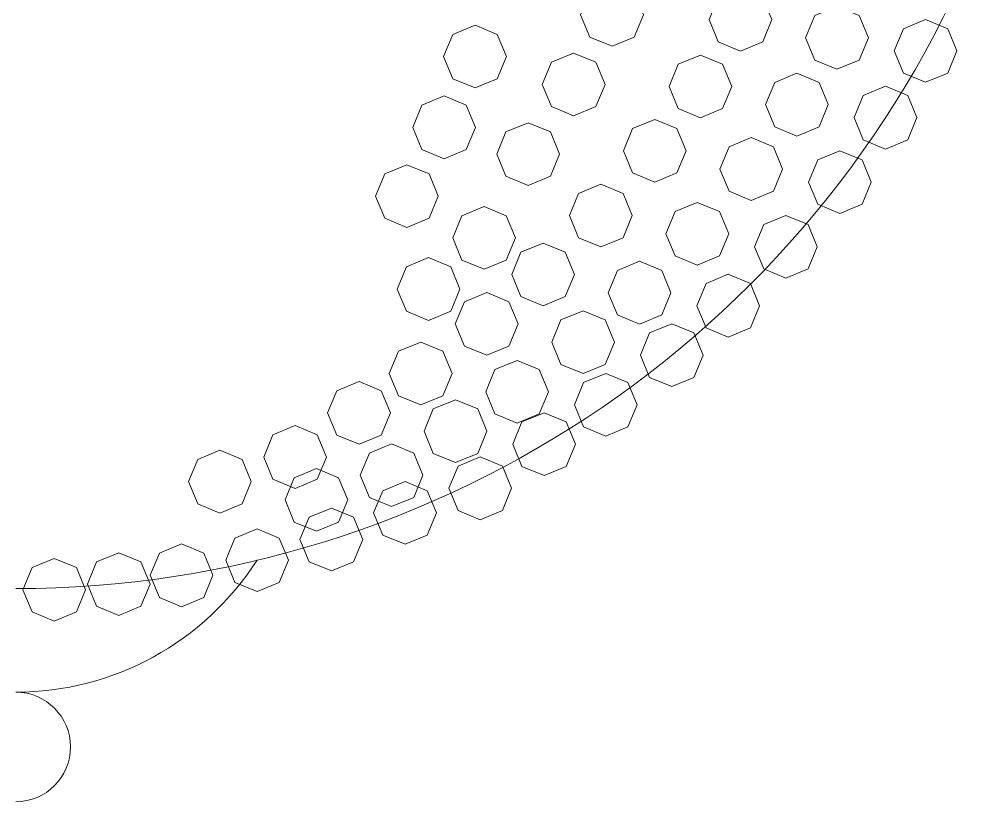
# Model space of a CAD drawing. Header units: inches. Extents: x 193287 to 241687, y 437648 to 550079.
# Drawn here: x 234448 to 234509.5, y 463170 to 463219.9 of the extents above; entities that cross this region are included whole.
import ezdxf

# ---------------------------------------------------------------- set-up
doc = ezdxf.new("R2010")
doc.units = ezdxf.units.IN
doc.header["$MEASUREMENT"] = 0
doc.linetypes.add('HIDDEN', pattern=[0.375, 0.25, -0.125])
doc.layers.add('CQ Light Elevation', color=4, linetype='Continuous')
doc.layers.add('CQ SPOT DETAIL DIMENSION', color=9, linetype='Continuous')
doc.layers.add('Glass', color=4, linetype='Continuous', lineweight=0)

# ---------------------------------------------------------------- blocks, each defined once
blk = doc.blocks.new('crystal ch 21')
at = {"layer": 'Glass', "color": 193, "lineweight": 0}
for points in [[(38818.9, 39237.88), (38813.24, 39235.53), (38810.9, 39229.88), (38813.24, 39224.22), (38818.9, 39221.88), (38824.55, 39224.22), (38826.9, 39229.88), (38824.55, 39235.53)], [(38851.66, 39236.65), (38846, 39234.3), (38843.66, 39228.65), (38846, 39222.99), (38851.66, 39220.65), (38857.32, 39222.99), (38859.66, 39228.65), (38857.32, 39234.3)], [(38876.25, 39232), (38870.6, 39229.66), (38868.25, 39224), (38870.6, 39218.34), (38876.25, 39216), (38881.91, 39218.34), (38884.25, 39224), (38881.91, 39229.66)], [(38898.85, 39228.68), (38893.2, 39226.33), (38890.85, 39220.68), (38893.2, 39215.02), (38898.85, 39212.68), (38904.51, 39215.02), (38906.85, 39220.68), (38904.51, 39226.33)], [(38783.97, 39227.24), (38778.31, 39224.9), (38775.97, 39219.24), (38778.31, 39213.58), (38783.97, 39211.24), (38789.62, 39213.58), (38791.97, 39219.24), (38789.62, 39224.9)], [(38809.11, 39220.13), (38803.45, 39217.78), (38801.11, 39212.13), (38803.45, 39206.47), (38809.11, 39204.13), (38814.77, 39206.47), (38817.11, 39212.13), (38814.77, 39217.78)], [(38841.44, 39219.63), (38835.78, 39217.28), (38833.44, 39211.63), (38835.78, 39205.97), (38841.44, 39203.63), (38847.1, 39205.97), (38849.44, 39211.63), (38847.1, 39217.28)], [(38866.03, 39214.98), (38860.38, 39212.63), (38858.03, 39206.98), (38860.38, 39201.32), (38866.03, 39198.98), (38871.69, 39201.32), (38874.03, 39206.98), (38871.69, 39212.63)], [(38888.63, 39211.66), (38882.97, 39209.31), (38880.63, 39203.66), (38882.97, 39198), (38888.63, 39195.66), (38894.29, 39198), (38896.63, 39203.66), (38894.29, 39209.31)], [(38776.07, 39209.19), (38770.42, 39206.84), (38768.07, 39201.19), (38770.42, 39195.53), (38776.07, 39193.19), (38781.73, 39195.53), (38784.07, 39201.19), (38781.73, 39206.84)], [(38829.81, 39203.21), (38824.15, 39200.86), (38821.81, 39195.21), (38824.15, 39189.55), (38829.81, 39187.21), (38835.46, 39189.55), (38837.81, 39195.21), (38835.46, 39200.86)], [(38797.51, 39202.38), (38791.85, 39200.04), (38789.51, 39194.38), (38791.85, 39188.72), (38797.51, 39186.38), (38803.17, 39188.72), (38805.51, 39194.38), (38803.17, 39200.04)], [(38854.4, 39198.56), (38848.74, 39196.21), (38846.4, 39190.56), (38848.74, 39184.9), (38854.4, 39182.56), (38860.06, 39184.9), (38862.4, 39190.56), (38860.06, 39196.21)], [(38877, 39195.24), (38871.34, 39192.89), (38869, 39187.24), (38871.34, 39181.58), (38877, 39179.24), (38882.66, 39181.58), (38885, 39187.24), (38882.66, 39192.89)], [(38766.6, 39191.66), (38760.94, 39189.32), (38758.6, 39183.66), (38760.94, 39178), (38766.6, 39175.66), (38772.26, 39178), (38774.6, 39183.66), (38772.26, 39189.32)], [(38816.05, 39186.7), (38810.39, 39184.36), (38808.05, 39178.7), (38810.39, 39173.05), (38816.05, 39170.7), (38821.71, 39173.05), (38824.05, 39178.7), (38821.71, 39184.36)], [(38786.27, 39181.01), (38780.61, 39178.67), (38778.27, 39173.01), (38780.61, 39167.35), (38786.27, 39165.01), (38791.93, 39167.35), (38794.27, 39173.01), (38791.93, 39178.67)], [(38840.64, 39182.05), (38834.99, 39179.71), (38832.64, 39174.05), (38834.99, 39168.4), (38840.64, 39166.05), (38846.3, 39168.4), (38848.64, 39174.05), (38846.3, 39179.71)], [(38863.24, 39178.73), (38857.58, 39176.39), (38855.24, 39170.73), (38857.58, 39165.08), (38863.24, 39162.73), (38868.9, 39165.08), (38871.24, 39170.73), (38868.9, 39176.39)], [(38801.34, 39171.69), (38795.68, 39169.34), (38793.34, 39163.69), (38795.68, 39158.03), (38801.34, 39155.69), (38806.99, 39158.03), (38809.34, 39163.69), (38806.99, 39169.34)], [(38772.13, 39167.97), (38766.47, 39165.63), (38764.13, 39159.97), (38766.47, 39154.32), (38772.13, 39151.97), (38777.79, 39154.32), (38780.13, 39159.97), (38777.79, 39165.63)], [(38825.93, 39167.04), (38820.27, 39164.7), (38817.93, 39159.04), (38820.27, 39153.38), (38825.93, 39151.04), (38831.59, 39153.38), (38833.93, 39159.04), (38831.59, 39164.7)], [(38848.53, 39163.72), (38842.87, 39161.38), (38840.53, 39155.72), (38842.87, 39150.06), (38848.53, 39147.72), (38854.19, 39150.06), (38856.53, 39155.72), (38854.19, 39161.38)], [(38786.94, 39159.07), (38781.29, 39156.72), (38778.94, 39151.07), (38781.29, 39145.41), (38786.94, 39143.07), (38792.6, 39145.41), (38794.94, 39151.07), (38792.6, 39156.72)], [(38811.54, 39154.42), (38805.88, 39152.08), (38803.54, 39146.42), (38805.88, 39140.76), (38811.54, 39138.42), (38817.19, 39140.76), (38819.54, 39146.42), (38817.19, 39152.08)], [(38834.14, 39151.1), (38828.48, 39148.76), (38826.14, 39143.1), (38828.48, 39137.44), (38834.14, 39135.1), (38839.79, 39137.44), (38842.14, 39143.1), (38839.79, 39148.76)], [(38770.11, 39146.44), (38764.46, 39144.09), (38762.11, 39138.44), (38764.46, 39132.78), (38770.11, 39130.44), (38775.77, 39132.78), (38778.11, 39138.44), (38775.77, 39144.09)], [(38794.71, 39141.79), (38789.05, 39139.45), (38786.71, 39133.79), (38789.05, 39128.13), (38794.71, 39125.79), (38800.36, 39128.13), (38802.71, 39133.79), (38800.36, 39139.45)], [(38817.31, 39138.47), (38811.65, 39136.12), (38809.31, 39130.47), (38811.65, 39124.81), (38817.31, 39122.47), (38822.96, 39124.81), (38825.31, 39130.47), (38822.96, 39136.12)], [(38754.39, 39136.38), (38748.73, 39134.04), (38746.39, 39128.38), (38748.73, 39122.72), (38754.39, 39120.38), (38760.04, 39122.72), (38762.39, 39128.38), (38760.04, 39134.04)], [(38778.98, 39131.73), (38773.32, 39129.39), (38770.98, 39123.73), (38773.32, 39118.07), (38778.98, 39115.73), (38784.64, 39118.07), (38786.98, 39123.73), (38784.64, 39129.39)], [(38801.58, 39128.41), (38795.92, 39126.07), (38793.58, 39120.41), (38795.92, 39114.75), (38801.58, 39112.41), (38807.24, 39114.75), (38809.58, 39120.41), (38807.24, 39126.07)], [(38738.11, 39125.14), (38732.45, 39122.79), (38730.11, 39117.14), (38732.45, 39111.48), (38738.11, 39109.14), (38743.76, 39111.48), (38746.11, 39117.14), (38743.76, 39122.79)], [(38762.7, 39120.49), (38757.04, 39118.14), (38754.7, 39112.49), (38757.04, 39106.83), (38762.7, 39104.49), (38768.36, 39106.83), (38770.7, 39112.49), (38768.36, 39118.14)], [(38718.93, 39118.86), (38713.27, 39116.52), (38710.93, 39110.86), (38713.27, 39105.2), (38718.93, 39102.86), (38724.59, 39105.2), (38726.93, 39110.86), (38724.59, 39116.52)], [(38785.3, 39117.17), (38779.64, 39114.82), (38777.3, 39109.17), (38779.64, 39103.51), (38785.3, 39101.17), (38790.96, 39103.51), (38793.3, 39109.17), (38790.96, 39114.82)], [(38743.52, 39114.21), (38737.87, 39111.87), (38735.52, 39106.21), (38737.87, 39100.56), (38743.52, 39098.21), (38749.18, 39100.56), (38751.52, 39106.21), (38749.18, 39111.87)], [(38766.12, 39110.89), (38760.47, 39108.55), (38758.12, 39102.89), (38760.47, 39097.24), (38766.12, 39094.89), (38771.78, 39097.24), (38774.12, 39102.89), (38771.78, 39108.55)], [(38747.34, 39104.11), (38741.69, 39101.77), (38739.34, 39096.11), (38741.69, 39090.45), (38747.34, 39088.11), (38753, 39090.45), (38755.34, 39096.11), (38753, 39101.77)], [(38728.39, 39098.83), (38722.73, 39096.49), (38720.39, 39090.83), (38722.73, 39085.17), (38728.39, 39082.83), (38734.04, 39085.17), (38736.39, 39090.83), (38734.04, 39096.49)], [(38709.13, 39094.98), (38703.48, 39092.64), (38701.13, 39086.98), (38703.48, 39081.32), (38709.13, 39078.98), (38714.79, 39081.32), (38717.13, 39086.98), (38714.79, 39092.64)], [(38693.12, 39092.74), (38687.46, 39090.4), (38685.12, 39084.74), (38687.46, 39079.08), (38693.12, 39076.74), (38698.77, 39079.08), (38701.12, 39084.74), (38698.77, 39090.4)], [(38676.68, 39091.3), (38671.02, 39088.96), (38668.68, 39083.3), (38671.02, 39077.65), (38676.68, 39075.3), (38682.33, 39077.65), (38684.68, 39083.3), (38682.33, 39088.96)]]:
    blk.add_lwpolyline(points, close=True, dxfattribs=at)
for centre, radius, end in [((38666.86, 39348.43), 264.85, 338.7297), ((38666.86, 39130.27), 73.08, 327.3431), ((38666.86, 39043.23), 13.96, 90)]:
    blk.add_arc(centre, radius, 270, end, dxfattribs=at)
blk = doc.blocks.new('SMDS')
at = {"layer": 'CQ Light Elevation', "linetype": 'HIDDEN', "xscale": 0.25, "yscale": 0.25, "zscale": 0.25}
blk.add_blockref('crystal ch 21', (375173.473, 467216.172), dxfattribs=at)

msp = doc.modelspace()

# ---------------------------------------------------------------- block references
at = {"layer": 'CQ SPOT DETAIL DIMENSION'}
msp.add_blockref('SMDS', (-150392.368, -13803.482), dxfattribs=at)

doc.saveas('drawing.dxf')
